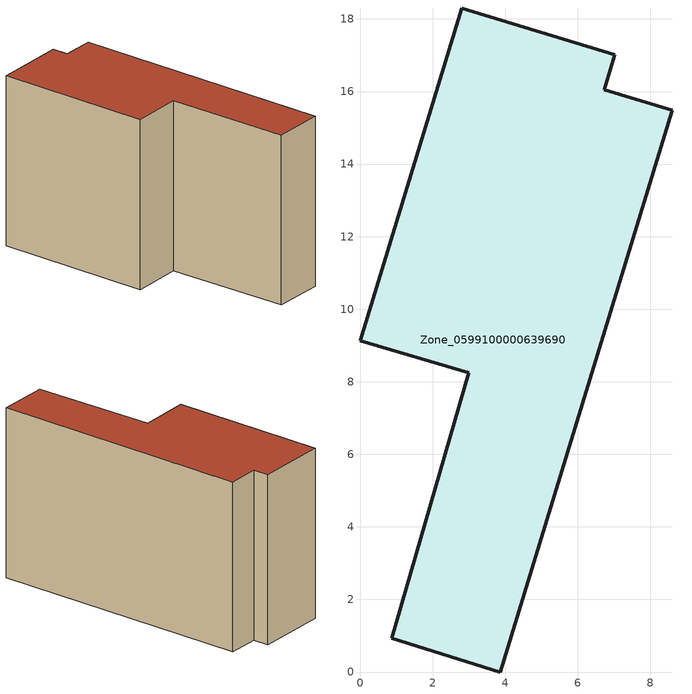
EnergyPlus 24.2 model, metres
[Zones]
Zone_0599100000639690
 floor ground (C_G): 0,9.13 2.8,18.3 7.02,17.01 6.73,16.05 8.61,15.48 3.86,0 0.87,0.94 2.99,8.24 z0
 wall outside (C_F): 6.73,16.05 7.02,17.01 2.8,18.3 0,9.13 2.99,8.24 0.87,0.94 3.86,0 8.61,15.48 6.73,16.05 z0:10.67
 roof outside (C_R): 3.86,0 8.61,15.48 6.73,16.05 7.02,17.01 2.8,18.3 0,9.13 2.99,8.24 0.87,0.94 z10.67
[BUILDING]
Pand.0599100000639690: North Axis=0; Terrain=City; Loads Convergence Tolerance Value=0.04; Temperature Convergence Tolerance Value=0.4; Solar Distribution=FullExterior; Maximum Number of Warmup Days=25; Minimum Number of Warmup Days=1
[Site:Location]
Rotterdam.The.Hague.AP_ZH_NLD Design_Conditions: Latitude=51.96; Longitude=4.45; Time Zone=1; Elevation=-4.5
[SITE:GROUNDTEMPERATURE:BUILDINGSURFACE]
18, 18, 18, 18, 18, 18, 18, 18, 18, 18, 18, 18
[MATERIAL] Thermal Absorptance=0.9; Solar Absorptance=0.7; Visible Absorptance=0.7
Name | Roughness | Thickness | Conductivity | Density | Specific Heat
G.TI.1946 | MediumSmooth | 0.15 | 1 | 540 | 1210
F.TI.1946 | Rough | 0.3 | 0.857143 | 1920 | 840
R.TI.1946 | MediumRough | 0.2 | 0.1 | 1500 | 1000
[CONSTRUCTION]
C_G: G.TI.1946
C_F: F.TI.1946
C_R: R.TI.1946
[ZONE]
Zone_0599100000639690: Type=1; Multiplier=1; Ceiling Height=Autocalculate; Volume=Autocalculate; Floor Area=autocalculate; Part of Total Floor Area=Yes
[ZONEINFILTRATION:DESIGNFLOWRATE]
Infil_Zone_0599100000639690: Zone or ZoneList or Space or SpaceList=Zone_0599100000639690; Schedule=AlwaysOn; Design Flow Rate Calculation Method=Flow/Area; Flow Rate per Floor Area=0.003; Constant Term Coefficient=1; Temperature Term Coefficient=0; Velocity Term Coefficient=0; Velocity Squared Term Coefficient=0
[HVACTEMPLATE:ZONE:IDEALLOADSAIRSYSTEM]
Zone_0599100000639690: Maximum Heating Supply Air Temperature=50; Minimum Cooling Supply Air Temperature=13; Maximum Heating Supply Air Humidity Ratio=0.0156; Minimum Cooling Supply Air Humidity Ratio=0.0077; Heating Limit=NoLimit; Cooling Limit=NoLimit; Dehumidification Control Type=ConstantSensibleHeatRatio; Cooling Sensible Heat Ratio=0.7; Dehumidification Setpoint=60; Humidification Control Type=None; Humidification Setpoint=30; Outdoor Air Method=None; Outdoor Air Flow Rate per Person=0.00944; Outdoor Air Flow Rate per Zone Floor Area=0; Outdoor Air Flow Rate per Zone=0; Demand Controlled Ventilation Type=None; Outdoor Air Economizer Type=NoEconomizer; Heat Recovery Type=None; Sensible Heat Recovery Effectiveness=0.7; Latent Heat Recovery Effectiveness=0.65
[ZONECONTROL:THERMOSTAT]
ThermostatControl_Zone_0599100000639690: Zone or ZoneList=Zone_0599100000639690; Control Type Schedule=DualSetpointControlType; Control 1=Thermostat_Zone_0599100000639690; Temperature Difference Between Cutout And Setpoint=0
[THERMOSTATSETPOINT:DUALSETPOINT]
Thermostat_Zone_0599100000639690: Heating Setpoint Temperature Schedule=HeatingSetpoint_Zone_0599100000639690; Cooling Setpoint Temperature Schedule=CoolingSetpoint_Zone_0599100000639690
[SCHEDULE:COMPACT]
HeatingSetpoint_Zone_0599100000639690: Through: 12/31, For: AllDays, Until: 24:00, 21
CoolingSetpoint_Zone_0599100000639690: Through: 12/31, For: AllDays, Until: 24:00, 24
DualSetpointControlType: Through: 12/31, For: AllDays, Until: 24:00, 4
AlwaysOn: Through: 12/31, For: AllDays, Until: 24:00, 1
